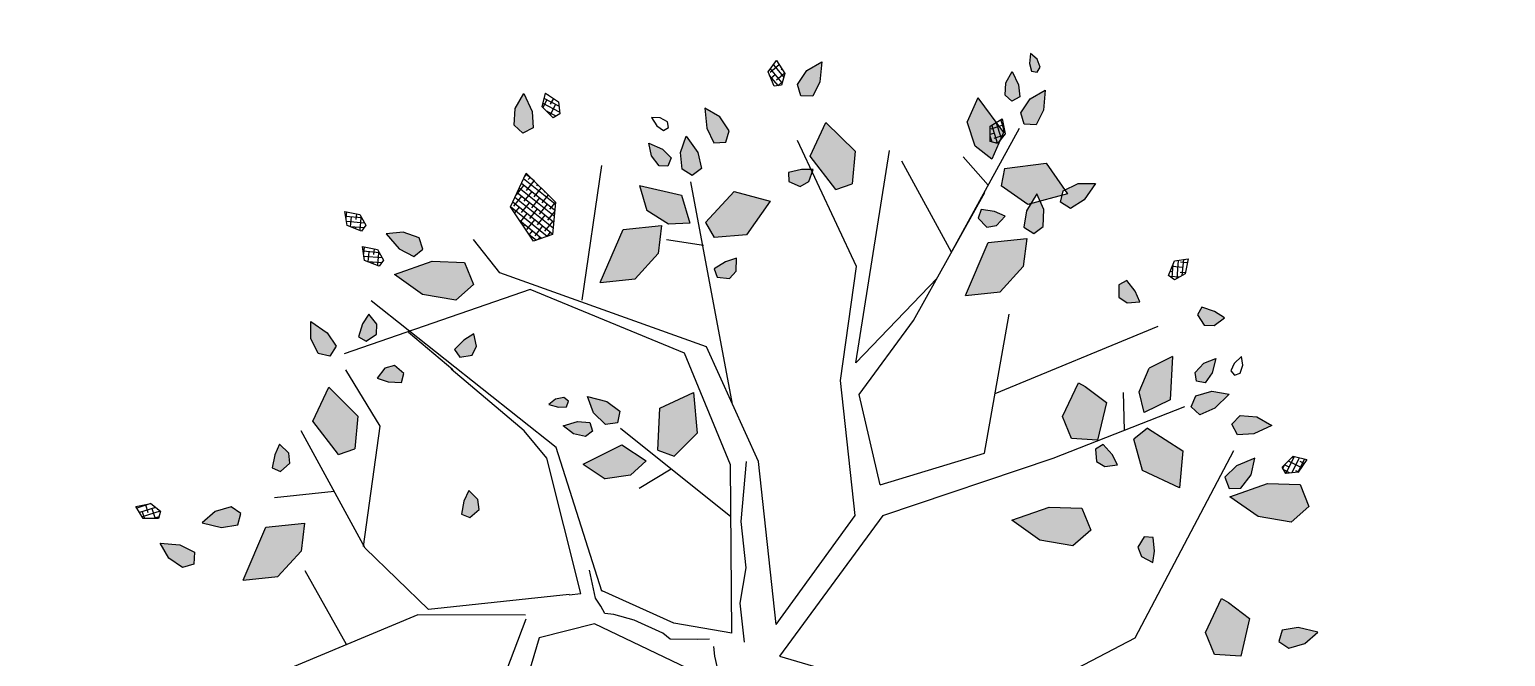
# Model space of a CAD drawing. Header units: millimetres. Extents: x 971.3 to 1010.6, y 593 to 619.8.
# Drawn here: x 974.865 to 975.415, y 618.349 to 618.582 of the extents above; entities that cross this region are included whole.
import ezdxf

# ---------------------------------------------------------------- set-up
doc = ezdxf.new("R2010")
doc.units = ezdxf.units.MM
doc.linetypes.add('ACAD_ISO10W100', pattern=[18.5, 12, -3, 0.5, -3])
doc.layers.add('JARDINERIA', color=76, linetype='Continuous', lineweight=13)
doc.layers.add('www.dwgfree.com', color=7, linetype='Continuous', lineweight=70)
doc.styles.get("Standard").update_dxf_attribs({"font": 'stylu.ttf'})
doc.dimstyles.new('1-75', dxfattribs={"dimtxt": 0.09, "dimasz": 0.05, "dimexe": 0.1, "dimexo": 0.1, "dimgap": 0.05, "dimtad": 1, "dimzin": 4, "dimdsep": 46, "dimtxsty": 'Standard', "dimblk": 'DOT', "dimcen": 0.09, "dimclrd": 250, "dimclre": 250, "dimclrt": 7, "dimaunit": 1, "dimazin": 0, "dimtfac": 1, "dimtix": 1, "dimtmove": 1, "dimatfit": 3, "dimfxl": 0.5, "dimtolj": 1, "dimtzin": 0, "dimarcsym": 0})
pattern_1 = [(45, (-170.075399, -126.814874), (-0.0088388348, 0.0088388348), []), (135, (-170.075399, -126.814874), (-0.0265165043, 0.0088388348), [0.03125, -0.01875])]

# ---------------------------------------------------------------- blocks, each defined once
blk = doc.blocks.new('ALISOpl')
h = blk.add_hatch()
h.set_pattern_fill('ANSI38', color=256, scale=0.1, style=0)
h.set_pattern_definition(pattern_1)
h.paths.add_polyline_path([(-0.3263, 1.2736), (-0.3533, 1.3055), (-0.3927, 1.323), (-0.383, 1.2743), (-0.3611, 1.2399), (-0.3318, 1.2445)])
h.paths.add_polyline_path([(-0.3381, 1.0234), (-0.3532, 1.0979), (-0.3602, 1.1045), (-0.3966, 1.1132), (-0.4509, 1.0234), (-0.4026, 0.9435)])
h.paths.add_polyline_path([(0.1409, 0.952), (0.1295, 1.0163), (0.0459, 0.9476), (0.0585, 0.8762), (0.107, 0.897)])
h.paths.add_polyline_path([(0.5807, 1.0462), (0.5323, 1.0803), (0.4517, 1.0575), (0.3872, 1.0004), (0.484, 0.9776), (0.5644, 0.989)])
h.paths.add_polyline_path([(0.8225, 0.9776), (0.7801, 0.9877), (0.7258, 0.8977), (0.7741, 0.818), (0.8385, 0.8977)])
h.paths.add_polyline_path([(0.3766, 0.4929), (0.2832, 0.491), (0.3202, 0.3952), (0.3975, 0.3692), (0.4272, 0.4009)])
h.paths.add_polyline_path([(0.6097, 0.4514), (0.5015, 0.4525), (0.4653, 0.3897), (0.5158, 0.3744), (0.5771, 0.3948)])
h.paths.add_polyline_path([(0.5299, 0.5555), (0.5254, 0.5984), (0.488, 0.5657), (0.4692, 0.5295), (0.4878, 0.5064), (0.5158, 0.5162)])
h.paths.add_polyline_path([(1.1731, 0.3775), (1.0908, 0.3921), (1.0461, 0.3533), (1.0678, 0.2981), (1.1492, 0.2948), (1.2431, 0.3271)])
h.paths.add_polyline_path([(1.2415, 0.1219), (1.177, 0.1105), (1.1608, 0.0534), (1.2092, -0.0265), (1.2254, -0.0151), (1.2738, 0.0306)])
h.paths.add_polyline_path([(0.9029, -0.2319), (0.8546, -0.1975), (0.7741, -0.2205), (0.7095, -0.2775), (0.8062, -0.3002), (0.8869, -0.2888)])
h.paths.add_polyline_path([(1.1349, -0.3126), (1.0471, -0.3657), (1.0348, -0.4463), (1.0713, -0.4701), (1.153, -0.4043)])
h.paths.add_polyline_path([(1.4509, -0.2319), (1.4026, -0.1975), (1.3219, -0.2205), (1.2575, -0.2775), (1.3542, -0.3002), (1.4349, -0.2888)])
h.paths.add_polyline_path([(1.4041, 0.1074), (1.3629, 0.1147), (1.3405, 0.0953), (1.3514, 0.0677), (1.3921, 0.0661), (1.4391, 0.0822)])
h.paths.add_polyline_path([(1.4367, 0.3998), (1.364, 0.4583), (1.3308, 0.3612), (1.3732, 0.2916), (1.4164, 0.2968)])
h.paths.add_polyline_path([(1.3141, 0.3069), (1.2898, 0.3425), (1.2725, 0.2959), (1.2731, 0.2552), (1.3005, 0.2437), (1.3204, 0.2656)])
h.paths.add_polyline_path([(1.5065, 0.2885), (1.4383, 0.2637), (1.4672, 0.2196), (1.5273, 0.1958), (1.5886, 0.2181)])
h.paths.add_polyline_path([(1.6185, 0.385), (1.5689, 0.3839), (1.5312, 0.3683), (1.5306, 0.3386), (1.5583, 0.3281), (1.5944, 0.3492)])
h.paths.add_polyline_path([(1.6279, 0.3181), (1.5977, 0.3228), (1.5857, 0.3041), (1.5993, 0.2865), (1.6306, 0.2859), (1.6601, 0.2993)])
h.paths.add_polyline_path([(1.6946, 0.3595), (1.6758, 0.3687), (1.6624, 0.3624), (1.6638, 0.3476), (1.6831, 0.3413), (1.7079, 0.3425)])
h.paths.add_polyline_path([(1.2904, 0.4879), (1.2554, 0.5131), (1.2142, 0.5204), (1.1919, 0.501), (1.2027, 0.4734), (1.2434, 0.4717)])
h.paths.add_polyline_path([(0.8205, 0.6514), (0.7991, 0.671), (0.7868, 0.6414), (0.7938, 0.6176), (0.8229, 0.6076), (0.8392, 0.6234)])
h.paths.add_polyline_path([(0.6211, 0.6234), (0.6, 0.6277), (0.5797, 0.6227), (0.5735, 0.6093), (0.584, 0.5989), (0.603, 0.6064)])
h.paths.add_polyline_path([(0.5984, 0.5303), (0.6123, 0.5595), (0.5756, 0.5532), (0.5494, 0.5374), (0.5522, 0.5153), (0.5739, 0.5106)])
h.paths.add_polyline_path([(0.944, -0.453), (0.8796, -0.4644), (0.8636, -0.5213), (0.9119, -0.6012), (0.928, -0.5898), (0.9763, -0.5443)])
h.paths.add_polyline_path([(0.9765, -0.4137), (0.9871, -0.3867), (0.9552, -0.3857), (0.9354, -0.4008), (0.9365, -0.4316), (0.9571, -0.4411)])
h.paths.add_polyline_path([(1.0558, -0.1627), (1.0483, -0.1346), (1.022, -0.1528), (1.015, -0.1767), (1.0341, -0.2008), (1.0563, -0.1963)])
h.paths.add_polyline_path([(1.135, -0.5343), (1.0668, -0.5095), (1.0605, -0.5619), (1.0913, -0.6187), (1.1526, -0.641)])
h.paths.add_polyline_path([(1.244, -0.5014), (1.2052, -0.4891), (1.1856, -0.5114), (1.2001, -0.5373), (1.2413, -0.5443), (1.2828, -0.5325)])
h.paths.add_polyline_path([(1.3805, -0.4434), (1.3334, -0.4274), (1.2927, -0.4292), (1.282, -0.4569), (1.3044, -0.4762), (1.3456, -0.4687)])
h.paths.add_polyline_path([(1.2872, -0.2959), (1.2577, -0.2984), (1.2502, -0.3271), (1.2822, -0.3524), (1.3297, -0.3669), (1.3162, -0.326)])
h.paths.add_polyline_path([(1.2917, -0.7229), (1.2642, -0.7066), (1.2396, -0.7101), (1.2256, -0.7376), (1.2389, -0.7559), (1.2692, -0.7414)])
h.paths.add_polyline_path([(1.2469, -0.5897), (1.2269, -0.5667), (1.2056, -0.5733), (1.2048, -0.5955), (1.2284, -0.6161), (1.2595, -0.6248)])
h.paths.add_polyline_path([(1.0771, -0.8135), (1.086, -0.7858), (1.0541, -0.7869), (1.0353, -0.8032), (1.0383, -0.8339), (1.0594, -0.8421)])
h.paths.add_polyline_path([(0.7418, -0.8481), (0.6548, -0.8481), (0.7258, -0.9735), (0.8225, -0.9735), (0.8062, -0.905)])
h.paths.add_polyline_path([(0.9299, -1.0839), (0.9254, -1.0823), (0.9215, -1.071), (0.8652, -1.0622), (0.859, -1.0816), (0.8416, -1.0585), (0.8344, -1.0574), (0.7732, -1.1112), (0.7859, -1.1529), (0.8908, -1.155)])
h.paths.add_polyline_path([(0.8664, -0.9991), (0.841, -0.9839), (0.8181, -1.0027), (0.8291, -1.0419), (0.8416, -1.0585), (0.8652, -1.0622), (0.8722, -1.0405)])
h.paths.add_polyline_path([(0.7511, -1.0137), (0.7263, -1.0125), (0.7074, -1.0368), (0.717, -1.0573), (0.7495, -1.0488), (0.775, -1.0349)])
h.paths.add_polyline_path([(0.9749, -1.0545), (0.9388, -1.0358), (0.9157, -1.0543), (0.9215, -1.071), (0.9358, -1.0732), (0.9299, -1.0839), (0.9648, -1.0964), (1.0077, -1.0919)])
h.paths.add_polyline_path([(0.7934, -1.243), (0.7571, -1.1802), (0.7186, -1.2163), (0.7057, -1.2796), (0.7383, -1.3361)])
h.paths.add_polyline_path([(0.8981, -1.2879), (0.8762, -1.2536), (0.8469, -1.2581), (0.8414, -1.2872), (0.8684, -1.3191), (0.9078, -1.3366)])
h.paths.add_polyline_path([(0.843, -1.3269), (0.8224, -1.3183), (0.8075, -1.3348), (0.8123, -1.3658), (0.8306, -1.3924), (0.8435, -1.3575)])
h.paths.add_polyline_path([(0.4033, -1.1561), (0.3611, -1.146), (0.3066, -1.236), (0.3549, -1.3158), (0.4194, -1.236)])
h.paths.add_polyline_path([(0.2963, -1.1735), (0.2737, -1.1632), (0.2471, -1.1787), (0.2484, -1.2013), (0.2817, -1.2055), (0.3057, -1.2027), (0.3078, -1.1965)])
h.paths.add_polyline_path([(0.1278, -1.0574), (0.0463, -1.0593), (0.0292, -1.0993), (0.1082, -1.1684), (0.1953, -1.1347)])
h.paths.add_polyline_path([(0.0921, -0.9704), (0.0738, -0.9535), (0.0437, -0.9599), (0.0379, -0.9818), (0.0682, -0.9962), (0.0967, -1.002)])
h.paths.add_polyline_path([(-0.0104, -1.1018), (-0.0631, -1.1047), (-0.1137, -1.1449), (-0.125, -1.2091), (-0.023, -1.1732)])
h.paths.add_polyline_path([(-0.0966, -1.035), (-0.161, -0.9781), (-0.2482, -0.9781), (-0.1773, -1.1036), (-0.0806, -1.1036)])
h.paths.add_polyline_path([(0.0337, -1.2345), (0.0083, -1.2192), (-0.0146, -1.2379), (-0.0144, -1.2797), (0.0045, -1.3185), (0.0284, -1.2749)])
h.paths.add_polyline_path([(0.1011, -1.2935), (0.0715, -1.2953), (0.0573, -1.3335), (0.0582, -1.3831), (0.093, -1.3576), (0.1126, -1.3207)])
h.paths.add_polyline_path([(-0.0389, -1.2694), (-0.0491, -1.2496), (-0.0711, -1.2526), (-0.0874, -1.2794), (-0.0905, -1.3116), (-0.0581, -1.2931)])
h.paths.add_polyline_path([(0.329, -1.3841), (0.2997, -1.3886), (0.2942, -1.4177), (0.3212, -1.4496), (0.3606, -1.4671), (0.3509, -1.4184)])
h.paths.add_polyline_path([(0.9017, -1.3958), (0.8932, -1.3837), (0.8789, -1.3877), (0.8759, -1.4078), (0.8815, -1.432), (0.8959, -1.4159)])
h.paths.add_polyline_path([(-0.3732, -1.3808), (-0.4009, -1.3701), (-0.4202, -1.3925), (-0.4127, -1.4337), (-0.3874, -1.4686), (-0.3714, -1.4215)])
h.paths.add_polyline_path([(-0.5637, -1.0077), (-0.612, -0.9735), (-0.6927, -0.9963), (-0.7571, -1.0534), (-0.6604, -1.0762), (-0.5797, -1.0648)])
h.paths.add_polyline_path([(-0.6796, -1.109), (-0.7046, -1.0931), (-0.7384, -1.1157), (-0.767, -1.1564), (-0.7238, -1.1562), (-0.6862, -1.1379)])
h.paths.add_polyline_path([(-0.5725, -0.8531), (-0.586, -0.8322), (-0.6168, -0.8308), (-0.6279, -0.8506), (-0.6021, -0.8721), (-0.576, -0.8849)])
h.paths.add_polyline_path([(-0.7606, -0.8048), (-0.7683, -0.7835), (-0.8014, -0.7889), (-0.8282, -0.8003), (-0.8064, -0.8237), (-0.7818, -0.8272)])
h.paths.add_polyline_path([(-0.9022, -0.6313), (-0.9446, -0.6212), (-0.9989, -0.7112), (-0.9506, -0.7909), (-0.8861, -0.7112)])
h.paths.add_polyline_path([(-1.1277, -0.3346), (-1.2149, -0.3346), (-1.144, -0.4601), (-1.0473, -0.4601), (-1.0633, -0.3915)])
h.paths.add_polyline_path([(-0.1824, -0.5231), (-0.2247, -0.4915), (-0.2892, -0.4897), (-0.3392, -0.5316), (-0.238, -0.5697)])
h.paths.add_polyline_path([(-0.048, -0.5779), (-0.1117, -0.527), (-0.1505, -0.5467), (-0.1344, -0.6504), (-0.046, -0.6805)])
h.paths.add_polyline_path([(-0.234, -0.6531), (-0.2435, -0.625), (-0.2731, -0.6246), (-0.2998, -0.6568), (-0.3103, -0.6986), (-0.264, -0.6807)])
h.paths.add_polyline_path([(-0.3071, -0.6114), (-0.3259, -0.5996), (-0.3555, -0.6097), (-0.3786, -0.6323), (-0.3419, -0.639), (-0.312, -0.6331)])
h.paths.add_polyline_path([(-0.3655, -0.679), (-0.3859, -0.6796), (-0.4088, -0.6893), (-0.3904, -0.7007), (-0.3696, -0.7029), (-0.3592, -0.6924)])
h.paths.add_polyline_path([(-0.6102, -0.4471), (-0.6354, -0.4293), (-0.6554, -0.44), (-0.6454, -0.472), (-0.6303, -0.4969), (-0.6102, -0.472)])
h.paths.add_polyline_path([(-1.2135, -0.4734), (-1.2542, -0.4717), (-1.3012, -0.4879), (-1.2662, -0.5131), (-1.225, -0.5204), (-1.2027, -0.501)])
h.paths.add_polyline_path([(-1.0677, -0.6128), (-1.0929, -0.595), (-1.1129, -0.6056), (-1.1029, -0.6377), (-1.0878, -0.6626), (-1.0677, -0.6377)])
h.paths.add_polyline_path([(-1.3326, -0.3878), (-1.3617, -0.3823), (-1.3936, -0.4094), (-1.4111, -0.4487), (-1.3624, -0.4391), (-1.3281, -0.4172)])
h.paths.add_polyline_path([(-0.921, -0.8907), (-0.9396, -0.8675), (-0.9675, -0.8773), (-0.9816, -0.9166), (-0.9771, -0.9595), (-0.9398, -0.9268)])
h.paths.add_polyline_path([(-1.0473, 0.0306), (-1.0633, 0.1105), (-1.1057, 0.1204), (-1.16, 0.0306), (-1.1117, -0.0493)])
h.paths.add_polyline_path([(-1.1271, 0.2104), (-1.1754, 0.2532), (-1.2406, 0.2532), (-1.1875, 0.159), (-1.115, 0.159)])
h.paths.add_polyline_path([(-1.2273, 0.1202), (-1.2498, 0.1395), (-1.2909, 0.132), (-1.3258, 0.1067), (-1.2788, 0.0907), (-1.2381, 0.0925)])
h.paths.add_polyline_path([(-1.2741, 0.1926), (-1.3033, 0.204), (-1.3355, 0.2014), (-1.3117, 0.1728), (-1.285, 0.158), (-1.2673, 0.1715)])
h.paths.add_polyline_path([(-0.4587, 0.332), (-0.4848, 0.3668), (-0.5842, 0.333), (-0.5985, 0.2407), (-0.4978, 0.2605)])
h.paths.add_polyline_path([(-0.4528, 0.5134), (-0.5028, 0.5553), (-0.5227, 0.449), (-0.4672, 0.4024), (-0.4434, 0.4495)])
h.paths.add_polyline_path([(-0.5829, 0.4741), (-0.6193, 0.4948), (-0.6623, 0.4978), (-0.6365, 0.4553), (-0.6042, 0.4306), (-0.5782, 0.4449)])
h.paths.add_polyline_path([(-0.5674, 0.5304), (-0.5825, 0.5578), (-0.6088, 0.5766), (-0.609, 0.5394), (-0.598, 0.5109), (-0.5758, 0.5098)])
h.paths.add_polyline_path([(-0.3714, 0.2846), (-0.3874, 0.3006), (-0.4151, 0.2815), (-0.4343, 0.2597), (-0.4046, 0.2479), (-0.3809, 0.2553)])
h.paths.add_polyline_path([(-0.6567, 0.5756), (-0.6702, 0.5964), (-0.6782, 0.5764), (-0.6768, 0.5555), (-0.6646, 0.547), (-0.6526, 0.5556)])
h.paths.add_polyline_path([(-0.6221, 1.0003), (-0.6865, 0.9889), (-0.7025, 0.9317), (-0.6542, 0.8518), (-0.6381, 0.8632), (-0.5898, 0.909)])
h.paths.add_polyline_path([(-0.8215, 0.8064), (-0.8699, 0.8408), (-0.9506, 0.818), (-1.015, 0.7609), (-0.9183, 0.7381), (-0.8378, 0.7495)])
h.paths.add_polyline_path([(-0.9575, 0.9382), (-0.9969, 0.9523), (-1.0398, 0.9478), (-1.0071, 0.9104), (-0.9709, 0.8916), (-0.9478, 0.9102)])
h.paths.add_polyline_path([(-0.84, 1.0419), (-0.8698, 1.0816), (-0.883, 1.0405), (-0.8772, 0.9991), (-0.8519, 0.9839), (-0.8289, 1.0027)])
h.paths.add_polyline_path([(-0.2748, 0.8927), (-0.3451, 0.8312), (-0.2552, 0.7817), (-0.1793, 0.8114), (-0.1769, 0.8548)])
h.paths.add_polyline_path([(-0.9659, 0.1304), (-0.9885, 0.1323), (-0.9974, 0.0999), (-0.9982, 0.0708), (-0.9678, 0.0809), (-0.9544, 0.1018)])
h.paths.add_polyline_path([(-0.0373, 0.7799), (-0.0707, 0.783), (-0.0994, 0.7787), (-0.0843, 0.7506), (-0.0613, 0.741), (-0.0352, 0.7573)])
h.paths.add_polyline_path([(-0.0732, 1.0448), (-0.1043, 1.0747), (-0.1118, 1.0256), (-0.103, 0.9859), (-0.0739, 0.9801), (-0.0587, 1.0055)])
h.paths.add_polyline_path([(-0.0046, 1.0694), (-0.0127, 1.1008), (-0.0367, 1.0723), (-0.0467, 1.0434), (-0.0303, 1.0283), (-0.0107, 1.0387)])
h.paths.add_polyline_path([(-0.0682, 1.3335), (-0.069, 1.3831), (-0.1038, 1.3576), (-0.1235, 1.3207), (-0.1119, 1.2935), (-0.0823, 1.2953)])
h.paths.add_polyline_path([(0.1757, 1.3231), (0.1449, 1.3366), (0.1162, 1.3415), (0.1219, 1.31), (0.1407, 1.2937), (0.1706, 1.3011)])
h.paths.add_polyline_path([(0.3806, 1.2895), (0.3553, 1.3244), (0.3393, 1.2774), (0.3411, 1.2367), (0.3688, 1.226), (0.3881, 1.2484)])
h.paths.add_polyline_path([(0.7561, 1.1564), (0.713, 1.1562), (0.6754, 1.1379), (0.6687, 1.109), (0.6937, 1.0931), (0.7276, 1.1157)])
h.paths.add_polyline_path([(1.0083, 0.9088), (1.0038, 0.9517), (0.9664, 0.9189), (0.9476, 0.8828), (0.9662, 0.8597), (0.9942, 0.8694)])
h.paths.add_polyline_path([(-0.8176, -0.91), (-0.8449, -0.8956), (-0.8634, -0.9086), (-0.8494, -0.9391), (-0.8313, -0.9619), (-0.8145, -0.9347)])
h = blk.add_hatch()
h.set_pattern_fill('ANSI38', color=256, scale=0.1, angle=78.6602, style=0)
h.set_pattern_definition([(123.660174, (182.155587, -108.246654), (-0.0104042449, -0.0069283251), []), (213.660174, (182.155587, -108.246654), (-0.0138801646, -0.0242608951), [0.03125, -0.01875])])
h.paths.add_polyline_path([(1.4029, -0.3198), (1.3951, -0.3368), (1.4251, -0.3613), (1.4581, -0.3494), (1.4334, -0.3198)])
h = blk.add_hatch()
h.set_pattern_fill('ANSI38', color=256, scale=0.1, angle=-56.3398, style=0)
h.set_pattern_definition([(348.660174, (-205.529126, -52.024015), (0.0024578464, 0.0122559778), []), (78.660174, (-205.529126, -52.024015), (-0.0073402849, 0.02696980196), [0.03125, -0.01875])])
h.paths.add_polyline_path([(-1.4019, -0.5283), (-1.4084, -0.5109), (-1.4469, -0.5148), (-1.4618, -0.5465), (-1.4235, -0.55)])
h = blk.add_hatch()
h.set_pattern_fill('ANSI38', color=256, scale=0.1, angle=56.1602, style=0)
h.set_pattern_definition([(101.160174, (126.870103, -169.713531), (-0.0122636241, -0.0024194056), []), (191.160174, (126.870103, -169.713531), (-0.0221078426, -0.0171024354), [0.03125, -0.01875])])
h.paths.add_polyline_path([(1.1782, -0.8311), (1.1645, -0.8438), (1.1829, -0.8779), (1.2179, -0.8795), (1.2064, -0.8428)])
h = blk.add_hatch()
h.set_pattern_fill('ANSI38', color=256, scale=0.1, angle=-33.8398, style=0)
h.set_pattern_definition([(11.160174, (-169.663102, -126.783755), (-0.0024194056, 0.0122636241), []), (101.160174, (-169.663102, -126.783755), (-0.0171024354, 0.0221078426), [0.03125, -0.01875])])
h.paths.add_polyline_path([(-0.7806, -1.0918), (-0.7933, -1.0782), (-0.8275, -1.0965), (-0.8291, -1.1315), (-0.7923, -1.1201)])
h = blk.add_hatch()
h.set_pattern_fill('ANSI38', color=256, scale=0.1, style=0)
h.set_pattern_definition(pattern_1)
h.paths.add_polyline_path([(-0.3542, -1.1104), (-0.4026, -1.099), (-0.4509, -1.1903), (-0.4026, -1.2702), (-0.3381, -1.1903)])
h = blk.add_hatch()
h.set_pattern_fill('ANSI38', color=256, scale=0.1, angle=-33.8398, style=0)
h.set_pattern_definition([(11.160174, (-169.697474, -126.875331), (-0.0024194056, 0.0122636241), []), (101.160174, (-169.697474, -126.875331), (-0.0171024354, 0.0221078426), [0.03125, -0.01875])])
h.paths.add_polyline_path([(-0.815, -1.1834), (-0.8277, -1.1698), (-0.8618, -1.1881), (-0.8634, -1.2231), (-0.8267, -1.2117)])
h = blk.add_hatch()
h.set_pattern_fill('ANSI38', color=256, scale=0.1, angle=33.6602, style=0)
h.set_pattern_definition([(78.660174, (52.27062, -205.344682), (-0.0122559778, 0.0024578464), []), (168.660174, (52.27062, -205.344682), (-0.02696980196, -0.0073402849), [0.03125, -0.01875])])
h.paths.add_polyline_path([(0.775, -1.2174), (0.7575, -1.2239), (0.7614, -1.2625), (0.7931, -1.2774), (0.7966, -1.239)])
h = blk.add_hatch()
h.set_pattern_fill('ANSI38', color=256, scale=0.1, angle=-11.3398, style=0)
h.set_pattern_definition([(33.660174, (-108.230596, -182.160815), (-0.0069283251, 0.0104042449), []), (123.660174, (-108.230596, -182.160815), (-0.0242608951, 0.0138801646), [0.03125, -0.01875])])
h.paths.add_polyline_path([(-0.3038, -1.4081), (-0.3207, -1.4004), (-0.3452, -1.4304), (-0.3333, -1.4633), (-0.3037, -1.4387)])
h = blk.add_hatch()
h.set_pattern_fill('ANSI38', color=256, scale=0.1, angle=11.1602, style=0)
h.set_pattern_definition([(56.160174, (-30.285767, -209.715587), (-0.0103824699, 0.00696091365), []), (146.160174, (-30.285767, -209.715587), (-0.02772585344, 0.0035393574), [0.03125, -0.01875])])
h.paths.add_polyline_path([(0.2546, -1.42), (0.2359, -1.4194), (0.2248, -1.4565), (0.2484, -1.4824), (0.2663, -1.4483)])
for points in [[(-0.495, -0.112), (-0.7203, 0.4265)], [(-0.0649, -0.0441), (-0.0649, -0.0197), (-0.0595, 0.0291), (-0.0649, 0.0508), (-0.0921, 0.0698), (-0.1165, 0.0833), (-0.1219, 0.1023), (-0.1762, 0.1375), (-0.1979, 0.1701), (-0.1979, 0.1945)], [(0.6036, 0.1972), (0.984, 0.0476)], [(0.0965, -0.0022), (0.5051, 0.1673)], [(1.2415, 0.1219), (1.177, 0.1105)], [(1.2738, 0.0306), (1.2415, 0.1219)], [(1.3405, 0.0953), (1.3629, 0.1147)], [(1.3629, 0.1147), (1.4041, 0.1074)], [(-0.5232, -0.1619), (-0.6499, 0.0874)], [(1.177, 0.1105), (1.1608, 0.0534)], [(1.3514, 0.0677), (1.3405, 0.0953)], [(1.4391, 0.0822), (1.3921, 0.0661)], [(1.4041, 0.1074), (1.4391, 0.0822)], [(0.984, 0.0476), (1.2797, -0.3912)], [(1.1608, 0.0534), (1.2092, -0.0265)], [(1.3921, 0.0661), (1.3514, 0.0677)], [(-0.0997, 0.0256), (-0.3542, -0.1318)], [(1.2254, -0.0151), (1.2738, 0.0306)], [(0.3908, -0.3241), (0.0965, -0.0022)], [(1.2092, -0.0265), (1.2254, -0.0151)], [(-0.7907, -0.2017), (-1.2275, -0.0721)], [(-0.0731, -0.063), (-0.1029, -0.0657), (-0.1707, -0.0739), (-0.187, -0.0901), (-0.2548, -0.1308), (-0.3037, -0.1498), (-0.3254, -0.1552), (-0.3335, -0.1742), (-0.3444, -0.1958), (-0.3525, -0.2663)], [(-0.0161, -0.0721), (-0.157, -0.112)], [(-0.0161, -0.0721), (0.0261, -0.4909)], [(0.0129, -0.0461), (0.0129, -0.1443), (0.0375, -0.2302), (0.0375, -0.3467), (0.0669, -0.4942)], [(0.0965, -0.082), (0.0965, -0.4909)], [(0.0965, -0.082), (0.3219, -0.3314)], [(-0.9759, -0.1468), (-1.0585, -0.3413)], [(-0.3542, -0.1318), (-0.495, -0.112)], [(-0.157, -0.112), (-0.326, -0.2117)], [(1.022, -0.1528), (1.0483, -0.1346)], [(1.0483, -0.1346), (1.0558, -0.1627)], [(-0.5232, -0.1718), (-0.7907, -0.2017)], [(1.015, -0.1767), (1.022, -0.1528)], [(1.0341, -0.2008), (1.015, -0.1767)], [(1.0558, -0.1627), (1.0563, -0.1963)], [(-0.7625, -0.2117), (-0.9035, -0.3813)], [(-0.4096, -0.2117), (-0.7625, -0.2117)], [(-0.3796, -0.2112), (-0.4283, -0.5562)], [(-0.4096, -0.2112), (-0.3796, -0.2112)], [(-0.3271, -0.2112), (-0.4022, -0.5801)], [(-0.3271, -0.2117), (-0.326, -0.2117)], [(0.7741, -0.2205), (0.7095, -0.2775)], [(0.8546, -0.1975), (0.7741, -0.2205)], [(0.9029, -0.2319), (0.8546, -0.1975)], [(1.0563, -0.1963), (1.0341, -0.2008)], [(1.3219, -0.2205), (1.2575, -0.2775)], [(1.4026, -0.1975), (1.3219, -0.2205)], [(1.4509, -0.2319), (1.4026, -0.1975)], [(0.8869, -0.2888), (0.9029, -0.2319)], [(1.4349, -0.2888), (1.4509, -0.2319)], [(0.7095, -0.2775), (0.8062, -0.3002)], [(0.8062, -0.3002), (0.8869, -0.2888)], [(1.2575, -0.2775), (1.3542, -0.3002)], [(1.3542, -0.3002), (1.4349, -0.2888)], [(0.3219, -0.3314), (0.3219, -0.6705)], [(0.3908, -0.3241), (0.829, -0.421)], [(1.1349, -0.3126), (1.0471, -0.3657)], [(1.153, -0.4043), (1.1349, -0.3126)], [(1.2502, -0.3271), (1.2577, -0.2984)], [(1.2822, -0.3524), (1.2502, -0.3271)], [(1.2577, -0.2984), (1.2872, -0.2959)], [(1.2872, -0.2959), (1.3162, -0.326)], [(1.3162, -0.326), (1.3297, -0.3669)], [(1.4029, -0.3198), (1.3951, -0.3368)], [(1.4334, -0.3198), (1.4029, -0.3198)], [(1.4581, -0.3494), (1.4334, -0.3198)], [(-1.2149, -0.3346), (-1.144, -0.4601)], [(-1.2149, -0.3346), (-1.1277, -0.3346)], [(-1.0633, -0.3915), (-1.1277, -0.3346)], [(0.0131, -0.3614), (-0.2375, -0.6106)], [(1.0471, -0.3657), (1.0348, -0.4463)], [(1.3297, -0.3669), (1.2822, -0.3524)], [(1.3951, -0.3368), (1.4251, -0.3613)], [(1.4251, -0.3613), (1.4581, -0.3494)], [(-1.3617, -0.3823), (-1.3936, -0.4094)], [(-1.3326, -0.3878), (-1.3617, -0.3823)], [(-1.3281, -0.4172), (-1.3326, -0.3878)], [(-1.0473, -0.4601), (-1.0633, -0.3915)], [(-0.9035, -0.3813), (-1.0303, -0.6903)], [(-0.9074, -0.3859), (-0.8331, -0.6804)], [(0.3923, -0.4011), (0.3643, -0.6305)], [(0.3923, -0.4011), (0.66, -0.4511)], [(0.9354, -0.4008), (0.9552, -0.3857)], [(0.9365, -0.4316), (0.9354, -0.4008)], [(0.9552, -0.3857), (0.9871, -0.3867)], [(0.9871, -0.3867), (0.9765, -0.4137)], [(1.0713, -0.4701), (1.153, -0.4043)], [(-1.3936, -0.4094), (-1.4111, -0.4487)], [(-1.4111, -0.4487), (-1.3624, -0.4391)], [(-1.3624, -0.4391), (-1.3281, -0.4172)], [(-0.6554, -0.44), (-0.6354, -0.4293)], [(-0.6454, -0.472), (-0.6554, -0.44)], [(-0.6354, -0.4293), (-0.6102, -0.4471)], [(0.829, -0.421), (1.1701, -0.5134)], [(0.9571, -0.4411), (0.9365, -0.4316)], [(0.9765, -0.4137), (0.9571, -0.4411)], [(1.2927, -0.4292), (1.282, -0.4569)], [(1.3334, -0.4274), (1.2927, -0.4292)], [(1.3805, -0.4434), (1.3334, -0.4274)], [(-1.3012, -0.4879), (-1.2542, -0.4717)], [(-1.2542, -0.4717), (-1.2135, -0.4734)], [(-1.2135, -0.4734), (-1.2027, -0.501)], [(-1.144, -0.4601), (-1.0473, -0.4601)], [(-0.6303, -0.4969), (-0.6454, -0.472)], [(-0.6102, -0.472), (-0.6303, -0.4969)], [(-0.6102, -0.4471), (-0.6102, -0.472)], [(-0.1225, -0.4961), (-0.2074, -0.4559)], [(0.66, -0.4511), (0.7586, -0.79)], [(0.8796, -0.4644), (0.8636, -0.5213)], [(0.944, -0.453), (0.8796, -0.4644)], [(0.9763, -0.5443), (0.944, -0.453)], [(1.0135, -0.4711), (1.0211, -0.5647)], [(1.0713, -0.4701), (1.0348, -0.4463)], [(1.282, -0.4569), (1.3044, -0.4762)], [(1.3044, -0.4762), (1.3456, -0.4687)], [(1.3456, -0.4687), (1.3805, -0.4434)], [(-1.4469, -0.5148), (-1.4618, -0.5465)], [(-1.4084, -0.5109), (-1.4469, -0.5148)], [(-1.4019, -0.5283), (-1.4084, -0.5109)], [(-1.2662, -0.5131), (-1.3012, -0.4879)], [(-1.225, -0.5204), (-1.2662, -0.5131)], [(-1.2027, -0.501), (-1.225, -0.5204)], [(-0.3392, -0.5316), (-0.2892, -0.4897)], [(-0.2247, -0.4915), (-0.2892, -0.4897)], [(-0.1824, -0.5231), (-0.2247, -0.4915)], [(0.0261, -0.4909), (-0.0584, -0.7801)], [(0.0965, -0.4909), (-0.0021, -0.79)], [(1.0668, -0.5095), (1.0605, -0.5619)], [(1.135, -0.5343), (1.0668, -0.5095)], [(1.2052, -0.4891), (1.1856, -0.5114)], [(1.1856, -0.5114), (1.2001, -0.5373)], [(1.244, -0.5014), (1.2052, -0.4891)], [(1.2828, -0.5325), (1.244, -0.5014)], [(-1.4618, -0.5465), (-1.4235, -0.55)], [(-1.4235, -0.55), (-1.4019, -0.5283)], [(-0.9647, -0.5308), (-1.1147, -0.5308)], [(-0.3392, -0.5316), (-0.238, -0.5697)], [(-0.238, -0.5697), (-0.1824, -0.5231)], [(-0.1505, -0.5467), (-0.1117, -0.527)], [(-0.1505, -0.5467), (-0.1344, -0.6504)], [(-0.048, -0.5779), (-0.1117, -0.527)], [(0.8636, -0.5213), (0.9119, -0.6012)], [(0.928, -0.5898), (0.9763, -0.5443)], [(1.1526, -0.641), (1.135, -0.5343)], [(1.2001, -0.5373), (1.2413, -0.5443)], [(1.2413, -0.5443), (1.2828, -0.5325)], [(-0.4022, -0.5801), (-0.8221, -0.9944)], [(-0.4283, -0.5562), (-0.4771, -0.6307)], [(-0.046, -0.6805), (-0.048, -0.5779)], [(1.0605, -0.5619), (1.0913, -0.6187)], [(1.2056, -0.5733), (1.2048, -0.5955)], [(1.2269, -0.5667), (1.2056, -0.5733)], [(1.2469, -0.5897), (1.2269, -0.5667)], [(1.2595, -0.6248), (1.2469, -0.5897)], [(1.2934, -0.5901), (1.3018, -0.5779)], [(1.3018, -0.5779), (1.3161, -0.5817)], [(1.3161, -0.5817), (1.3246, -0.6009)], [(-1.1129, -0.6056), (-1.0929, -0.595)], [(-1.1029, -0.6377), (-1.1129, -0.6056)], [(-1.0929, -0.595), (-1.0677, -0.6128)], [(-1.0677, -0.6128), (-1.0677, -0.6377)], [(-0.9446, -0.6212), (-0.9989, -0.7112)], [(-0.9446, -0.6212), (-0.9022, -0.6313)], [(-0.3555, -0.6097), (-0.3786, -0.6323)], [(-0.3259, -0.5996), (-0.3555, -0.6097)], [(-0.3071, -0.6114), (-0.3259, -0.5996)], [(-0.312, -0.6331), (-0.3071, -0.6114)], [(-0.2731, -0.6246), (-0.2998, -0.6568)], [(-0.2435, -0.625), (-0.2731, -0.6246)], [(-0.234, -0.6531), (-0.2435, -0.625)], [(0.7022, -0.5965), (1.1248, -0.7203)], [(0.9119, -0.6012), (0.928, -0.5898)], [(1.1526, -0.641), (1.0913, -0.6187)], [(1.2048, -0.5955), (1.2284, -0.6161)], [(1.2284, -0.6161), (1.2595, -0.6248)], [(1.3041, -0.6074), (1.2934, -0.5901)], [(1.324, -0.6224), (1.3041, -0.6074)], [(1.3246, -0.6009), (1.324, -0.6224)], [(-1.0878, -0.6626), (-1.1029, -0.6377)], [(-1.0677, -0.6377), (-1.0878, -0.6626)], [(-0.8861, -0.7112), (-0.9022, -0.6313)], [(-0.4771, -0.6307), (-0.6421, -0.8032)], [(-0.3786, -0.6323), (-0.3419, -0.639)], [(-0.3419, -0.639), (-0.312, -0.6331)], [(-0.2998, -0.6568), (-0.3103, -0.6986)], [(-0.264, -0.6807), (-0.234, -0.6531)], [(-0.1344, -0.6504), (-0.046, -0.6805)], [(0.0472, -0.6404), (0.0037, -1.2042)], [(0.3643, -0.6305), (0.5191, -0.8001)], [(-0.8331, -0.6804), (-0.9035, -0.8299)], [(-0.4088, -0.6893), (-0.3859, -0.6796)], [(-0.3904, -0.7007), (-0.4088, -0.6893)], [(-0.3859, -0.6796), (-0.3655, -0.679)], [(-0.3592, -0.6924), (-0.3696, -0.7029)], [(-0.3655, -0.679), (-0.3592, -0.6924)], [(-0.3103, -0.6986), (-0.264, -0.6807)], [(0.3219, -0.6705), (0.3923, -0.9496)], [(-0.9989, -0.7112), (-0.9506, -0.7909)], [(-0.9506, -0.7909), (-0.8861, -0.7112)], [(-0.3696, -0.7029), (-0.3904, -0.7007)], [(0.3643, -0.7103), (0.5891, -0.899)], [(0.3643, -0.7103), (0.5051, -1.2288)], [(1.2256, -0.7376), (1.2396, -0.7101)], [(1.2396, -0.7101), (1.2642, -0.7066)], [(1.2642, -0.7066), (1.2917, -0.7229)], [(1.2917, -0.7229), (1.2692, -0.7414)], [(1.2389, -0.7559), (1.2256, -0.7376)], [(1.2692, -0.7414), (1.2389, -0.7559)], [(-0.8282, -0.8003), (-0.8014, -0.7889)], [(-0.8064, -0.8237), (-0.8282, -0.8003)], [(-0.8014, -0.7889), (-0.7683, -0.7835)], [(-0.7606, -0.8048), (-0.7818, -0.8272)], [(-0.7683, -0.7835), (-0.7606, -0.8048)], [(-0.6374, -0.8012), (-0.7381, -0.9056)], [(-0.0021, -0.79), (-0.495, -1.0293)], [(-0.0584, -0.7801), (-0.4246, -0.9795)], [(0.5191, -0.8001), (0.7304, -1.0992)], [(1.0353, -0.8032), (1.0541, -0.7869)], [(1.0383, -0.8339), (1.0353, -0.8032)], [(1.0541, -0.7869), (1.086, -0.7858)], [(1.086, -0.7858), (1.0771, -0.8135)], [(-0.7818, -0.8272), (-0.8064, -0.8237)], [(-0.6279, -0.8506), (-0.6168, -0.8308)], [(-0.6168, -0.8308), (-0.586, -0.8322)], [(-0.586, -0.8322), (-0.5725, -0.8531)], [(1.0594, -0.8421), (1.0383, -0.8339)], [(1.0771, -0.8135), (1.0594, -0.8421)], [(1.1782, -0.8311), (1.1645, -0.8438)], [(1.1645, -0.8438), (1.1829, -0.8779)], [(1.2064, -0.8428), (1.1782, -0.8311)], [(1.2179, -0.8795), (1.2064, -0.8428)], [(-0.9675, -0.8773), (-0.9816, -0.9166)], [(-0.9396, -0.8675), (-0.9675, -0.8773)], [(-0.921, -0.8907), (-0.9396, -0.8675)], [(-0.4246, -0.9795), (-0.9035, -0.8699)], [(-0.6021, -0.8721), (-0.6279, -0.8506)], [(-0.576, -0.8849), (-0.6021, -0.8721)], [(-0.5725, -0.8531), (-0.576, -0.8849)], [(0.6548, -0.8481), (0.7418, -0.8481)], [(0.6548, -0.8481), (0.7258, -0.9735)], [(0.8062, -0.905), (0.7418, -0.8481)], [(1.1829, -0.8779), (1.2179, -0.8795)], [(-0.9816, -0.9166), (-0.9771, -0.9595)], [(-0.9398, -0.9268), (-0.921, -0.8907)], [(-0.8634, -0.9086), (-0.8449, -0.8956)], [(-0.8494, -0.9391), (-0.8634, -0.9086)], [(-0.8449, -0.8956), (-0.8176, -0.91)], [(-0.8176, -0.91), (-0.8145, -0.9347)], [(0.8225, -0.9735), (0.8062, -0.905)], [(-0.9771, -0.9595), (-0.9398, -0.9268)], [(-0.8313, -0.9619), (-0.8494, -0.9391)], [(-0.8145, -0.9347), (-0.8313, -0.9619)], [(-0.2978, -0.9397), (-0.2132, -1.2687)], [(0.0437, -0.9599), (0.0738, -0.9535)], [(0.0738, -0.9535), (0.0921, -0.9704)], [(0.3923, -0.9496), (0.2797, -1.2786)], [(-0.612, -0.9735), (-0.6927, -0.9963)], [(-0.5637, -1.0077), (-0.612, -0.9735)], [(-0.2482, -0.9781), (-0.161, -0.9781)], [(-0.2482, -0.9781), (-0.1773, -1.1036)], [(-0.0966, -1.035), (-0.161, -0.9781)], [(0.0379, -0.9818), (0.0437, -0.9599)], [(0.0682, -0.9962), (0.0379, -0.9818)], [(0.0921, -0.9704), (0.0967, -1.002)], [(0.6318, -0.9595), (0.5333, -1.1989)], [(0.6318, -0.9596), (0.8337, -1.2496)], [(0.7258, -0.9735), (0.8225, -0.9735)], [(0.8181, -1.0027), (0.841, -0.9839)], [(0.841, -0.9839), (0.8664, -0.9991)], [(-0.6927, -0.9963), (-0.7571, -1.0534)], [(-0.5797, -1.0648), (-0.5637, -1.0077)], [(-0.495, -1.0293), (-0.5514, -1.1192)], [(0.0967, -1.002), (0.0682, -0.9962)], [(0.7074, -1.0368), (0.7263, -1.0125)], [(0.7263, -1.0125), (0.7511, -1.0137)], [(0.7511, -1.0137), (0.775, -1.0349)], [(0.8291, -1.0419), (0.8181, -1.0027)], [(0.8664, -0.9991), (0.8722, -1.0405)], [(-0.7571, -1.0534), (-0.6604, -1.0762)], [(-0.6604, -1.0762), (-0.5797, -1.0648)], [(-0.0806, -1.1036), (-0.0966, -1.035)], [(0.0181, -1.0426), (-0.0728, -1.0663)], [(0.0292, -1.0993), (0.0463, -1.0593)], [(0.1278, -1.0574), (0.0463, -1.0593)], [(0.1953, -1.1347), (0.1278, -1.0574)], [(0.717, -1.0573), (0.7074, -1.0368)], [(0.7495, -1.0488), (0.717, -1.0573)], [(0.775, -1.0349), (0.7495, -1.0488)], [(0.8344, -1.0574), (0.7732, -1.1112)], [(0.859, -1.0816), (0.8291, -1.0419)], [(0.9358, -1.0732), (0.8344, -1.0574)], [(0.8722, -1.0405), (0.859, -1.0816)], [(0.9388, -1.0358), (0.9157, -1.0543)], [(0.9157, -1.0543), (0.9254, -1.0823)], [(0.9749, -1.0545), (0.9388, -1.0358)], [(1.0077, -1.0919), (0.9749, -1.0545)], [(-0.8275, -1.0965), (-0.8291, -1.1315)], [(-0.7933, -1.0782), (-0.8275, -1.0965)], [(-0.7806, -1.0918), (-0.7933, -1.0782)], [(-0.7923, -1.1201), (-0.7806, -1.0918)], [(-0.7384, -1.1157), (-0.7046, -1.0931)], [(-0.7046, -1.0931), (-0.6796, -1.109)], [(-0.4026, -1.099), (-0.4509, -1.1903)], [(-0.3542, -1.1104), (-0.4026, -1.099)], [(-0.1773, -1.1036), (-0.0806, -1.1036)], [(-0.0631, -1.1047), (-0.1137, -1.1449)], [(-0.0104, -1.1018), (-0.0631, -1.1047)], [(-0.023, -1.1732), (-0.0104, -1.1018)], [(0.0292, -1.0993), (0.1082, -1.1684)], [(0.8908, -1.155), (0.9358, -1.0732)], [(0.9254, -1.0823), (0.9648, -1.0964)], [(0.9648, -1.0964), (1.0077, -1.0919)], [(-0.8291, -1.1315), (-0.7923, -1.1201)], [(-0.767, -1.1564), (-0.7384, -1.1157)], [(-0.6862, -1.1379), (-0.7238, -1.1562)], [(-0.6796, -1.109), (-0.6862, -1.1379)], [(-0.3381, -1.1903), (-0.3542, -1.1104)], [(0.1082, -1.1684), (0.1953, -1.1347)], [(0.7409, -1.1165), (0.6865, -1.1932)], [(0.7859, -1.1529), (0.7732, -1.1112)], [(-0.8277, -1.1698), (-0.8618, -1.1881)], [(-0.815, -1.1834), (-0.8277, -1.1698)], [(-0.7238, -1.1562), (-0.767, -1.1564)], [(-0.125, -1.2091), (-0.1137, -1.1449)], [(-0.125, -1.2091), (-0.023, -1.1732)], [(0.2471, -1.1787), (0.2737, -1.1632)], [(0.2484, -1.2013), (0.2471, -1.1787)], [(0.2737, -1.1632), (0.2963, -1.1735)], [(0.2963, -1.1735), (0.3106, -1.2021)], [(0.3611, -1.146), (0.3066, -1.236)], [(0.3611, -1.146), (0.4033, -1.1561)], [(0.4194, -1.236), (0.4033, -1.1561)], [(0.7859, -1.1529), (0.8908, -1.155)], [(-0.8618, -1.1881), (-0.8634, -1.2231)], [(-0.8634, -1.2231), (-0.8267, -1.2117)], [(-0.8267, -1.2117), (-0.815, -1.1834)], [(-0.4509, -1.1903), (-0.4026, -1.2702)], [(-0.4026, -1.2702), (-0.3381, -1.1903)], [(0.2817, -1.2055), (0.2484, -1.2013)], [(0.3106, -1.2021), (0.2817, -1.2055)], [(0.7571, -1.1802), (0.7186, -1.2163)], [(0.7934, -1.243), (0.7571, -1.1802)], [(-0.0711, -1.2526), (-0.0874, -1.2794)], [(-0.0491, -1.2496), (-0.0711, -1.2526)], [(-0.0389, -1.2694), (-0.0491, -1.2496)], [(0.0083, -1.2192), (-0.0146, -1.2379)], [(-0.0146, -1.2379), (-0.0144, -1.2797)], [(0.0337, -1.2345), (0.0083, -1.2192)], [(0.0284, -1.2749), (0.0337, -1.2345)], [(0.3066, -1.236), (0.3549, -1.3158)], [(0.3549, -1.3158), (0.4194, -1.236)], [(0.7186, -1.2163), (0.7057, -1.2796)], [(0.7383, -1.3361), (0.7934, -1.243)], [(0.775, -1.2174), (0.7575, -1.2239)], [(0.7575, -1.2239), (0.7614, -1.2625)], [(0.7966, -1.239), (0.775, -1.2174)], [(0.7931, -1.2774), (0.7966, -1.239)], [(-0.0874, -1.2794), (-0.0905, -1.3116)], [(-0.0581, -1.2931), (-0.0389, -1.2694)], [(-0.0144, -1.2797), (0.0045, -1.3185)], [(0.0045, -1.3185), (0.0284, -1.2749)], [(0.7383, -1.3361), (0.7057, -1.2796)], [(0.7614, -1.2625), (0.7931, -1.2774)], [(0.8469, -1.2581), (0.8414, -1.2872)], [(0.8414, -1.2872), (0.8684, -1.3191)], [(0.8762, -1.2536), (0.8469, -1.2581)], [(0.8981, -1.2879), (0.8762, -1.2536)], [(0.9078, -1.3366), (0.8981, -1.2879)], [(-0.0905, -1.3116), (-0.0581, -1.2931)], [(0.0573, -1.3335), (0.0715, -1.2953)], [(0.0715, -1.2953), (0.1011, -1.2935)], [(0.1126, -1.3207), (0.093, -1.3576)], [(0.1011, -1.2935), (0.1126, -1.3207)], [(0.8224, -1.3183), (0.8075, -1.3348)], [(0.843, -1.3269), (0.8224, -1.3183)], [(0.8684, -1.3191), (0.9078, -1.3366)], [(-0.077, -1.3746), (-0.0657, -1.3525)], [(-0.0657, -1.3525), (-0.0505, -1.339)], [(-0.0383, -1.3599), (-0.0556, -1.3716)], [(-0.0505, -1.339), (-0.037, -1.3451)], [(-0.037, -1.3451), (-0.0383, -1.3599)], [(0.0582, -1.3831), (0.0573, -1.3335)], [(0.093, -1.3576), (0.0582, -1.3831)], [(0.8075, -1.3348), (0.8123, -1.3658)], [(0.8306, -1.3924), (0.8435, -1.3575)], [(0.8435, -1.3575), (0.843, -1.3269)], [(-0.4009, -1.3701), (-0.4202, -1.3925)], [(-0.4202, -1.3925), (-0.4127, -1.4337)], [(-0.3732, -1.3808), (-0.4009, -1.3701)], [(-0.3714, -1.4215), (-0.3732, -1.3808)], [(-0.3207, -1.4004), (-0.3452, -1.4304)], [(-0.3038, -1.4081), (-0.3207, -1.4004)], [(-0.0556, -1.3716), (-0.077, -1.3746)], [(0.2997, -1.3886), (0.2942, -1.4177)], [(0.329, -1.3841), (0.2997, -1.3886)], [(0.3509, -1.4184), (0.329, -1.3841)], [(0.8123, -1.3658), (0.8306, -1.3924)], [(0.8759, -1.4078), (0.8789, -1.3877)], [(0.8789, -1.3877), (0.8932, -1.3837)], [(0.8932, -1.3837), (0.9017, -1.3958)], [(0.9017, -1.3958), (0.8959, -1.4159)], [(-0.4127, -1.4337), (-0.3874, -1.4686)], [(-0.3874, -1.4686), (-0.3714, -1.4215)], [(-0.3452, -1.4304), (-0.3333, -1.4633)], [(-0.3037, -1.4387), (-0.3038, -1.4081)], [(0.2359, -1.4194), (0.2248, -1.4565)], [(0.2546, -1.42), (0.2359, -1.4194)], [(0.2663, -1.4483), (0.2546, -1.42)], [(0.2942, -1.4177), (0.3212, -1.4496)], [(0.3606, -1.4671), (0.3509, -1.4184)], [(0.8815, -1.432), (0.8759, -1.4078)], [(0.8959, -1.4159), (0.8815, -1.432)], [(-0.3333, -1.4633), (-0.3037, -1.4387)], [(0.2248, -1.4565), (0.2484, -1.4824)], [(0.2484, -1.4824), (0.2663, -1.4483)], [(0.3212, -1.4496), (0.3606, -1.4671)]]:
    blk.add_lwpolyline(points)
blk = doc.blocks.new('_Dot')
at = {"color": 0, "linetype": 'ByBlock', "lineweight": -2}
blk.add_line((-0.5, 0), (-1, 0), dxfattribs=at)
at = {"color": 0, "linetype": 'ByBlock', "const_width": 0.5}
blk.add_lwpolyline([(-0.25, 0, 1), (0.25, 0, 1)], format="xyb", close=True, dxfattribs=at)
blk = doc.blocks.new('*D64')
at = {"layer": 'Defpoints', "color": 0, "lineweight": 35, "transparency": 16777216}
for p in [(975.88075, 619.2745), (972.27319, 618.16665), (975.88075, 618.16665)]:
    blk.add_point(p, dxfattribs=at)
at = {"layer": 'www.dwgfree.com', "color": 250, "linetype": 'ACAD_ISO10W100', "lineweight": -2, "transparency": 16777216}
for p, q in [((972.27319, 618.26665), (972.27319, 619.3745)), ((975.88075, 618.26665), (975.88075, 619.3745))]:
    blk.add_line(p, q, dxfattribs=at)
at = {"layer": 'www.dwgfree.com', "color": 250, "lineweight": -2, "transparency": 16777216}
blk.add_line((972.32319, 619.2745), (975.83075, 619.2745), dxfattribs=at)
at = {"layer": 'www.dwgfree.com', "color": 250, "lineweight": -2, "transparency": 16777216, "xscale": 0.05, "yscale": 0.05, "zscale": 0.05, "rotation": 180}
blk.add_blockref('_Dot', (972.27319, 619.2745), dxfattribs=at)
at = {"layer": 'www.dwgfree.com', "color": 250, "lineweight": -2, "transparency": 16777216, "xscale": 0.05, "yscale": 0.05, "zscale": 0.05}
blk.add_blockref('_Dot', (975.88075, 619.2745), dxfattribs=at)
at = {"layer": 'www.dwgfree.com', "color": 7, "lineweight": 35, "transparency": 16777216, "insert": (974.07697, 619.37118), "char_height": 0.09, "attachment_point": 5}
blk.add_mtext('\\A1;3.61 ', dxfattribs=at)

msp = doc.modelspace()

# ---------------------------------------------------------------- block references
at = {"layer": 'JARDINERIA', "xscale": -0.1491642413065515, "yscale": 0.1491642413065734, "zscale": 0.1491642413065601, "rotation": 186.1630861678072}
msp.add_blockref('ALISOpl', (975.13033, 618.34682), dxfattribs=at)

# ---------------------------------------------------------------- dimensions: what is measured, and where the dimension line sits
at = {"layer": 'www.dwgfree.com', "lineweight": 35}
dim = msp.add_linear_dim(base=(975.88075, 619.2745), p1=(972.27319, 618.16665), p2=(975.88075, 618.16665), dimstyle='1-75', override={"dimpost": ' ', "dimfxl": 0.05}, dxfattribs=at)
dim.commit()
dim.dimension.update_dxf_attribs({"geometry": '*D64', "text_midpoint": (974.07697, 619.37118)})

doc.saveas('drawing.dxf')
